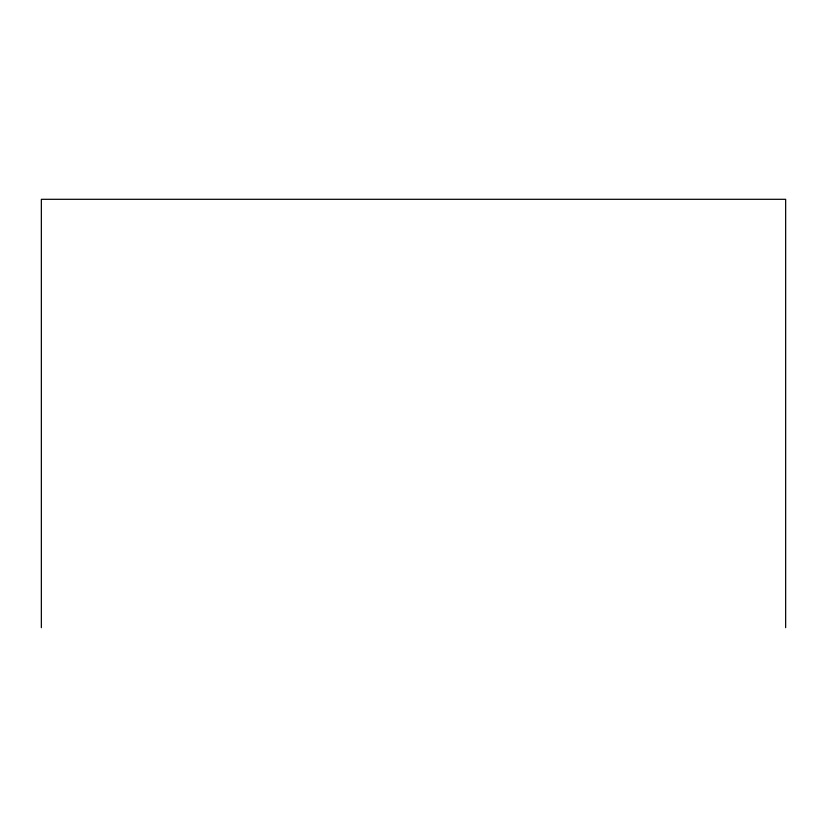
<?xml version="1.0" encoding="UTF-8"?>
<svg xmlns="http://www.w3.org/2000/svg" width="827" height="827" viewBox="0 0 827 827"><rect width="100%" height="100%" fill="white"/><g stroke="black" fill="none" stroke-linecap="round" stroke-linejoin="round"><path stroke-width="1.24" d="M785.65 627.693L785.65 199.307L41.35 199.307L41.35 627.693"/></g></svg>
